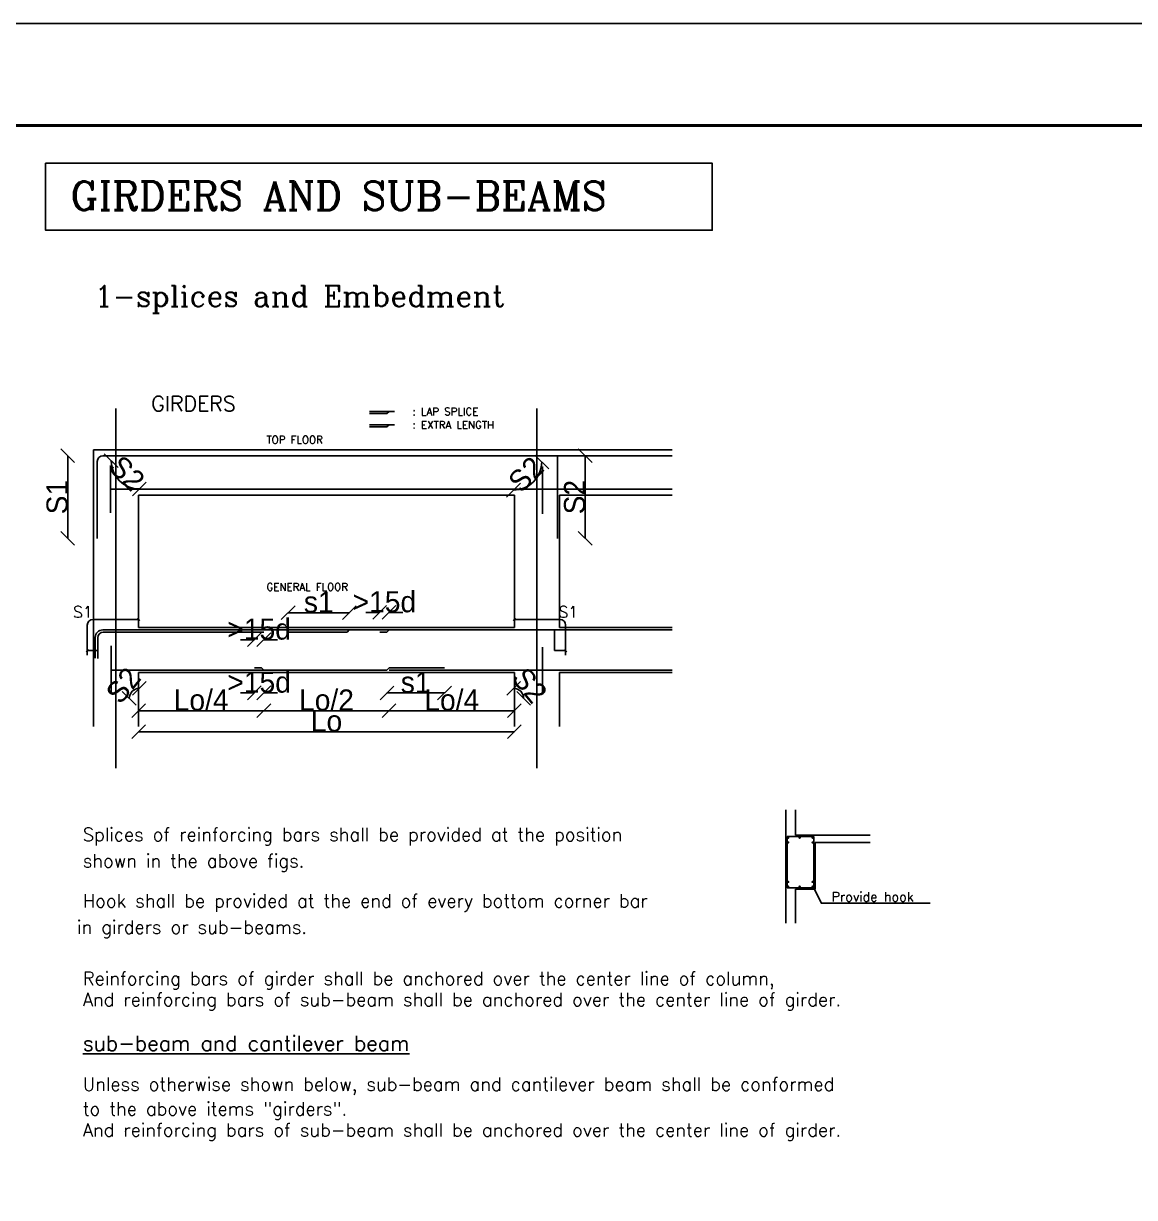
# Model space of a CAD drawing. Extents: x 166525 to 167198, y 178739 to 179747.
# Drawn here: x 166624.19 to 166637.36, y 179622.13 to 179636.04 of the extents above; entities that cross this region are included whole.
import ezdxf

# ---------------------------------------------------------------- set-up
doc = ezdxf.new("R2010")
doc.units = 0
doc.header["$MEASUREMENT"] = 0
doc.linetypes.add('AUSGEZOGEN', pattern=[0])
doc.linetypes.add('HIDDEN', pattern=[9.525, 6.35, -3.175])
doc.layers.get('0').update_dxf_attribs({"linetype": 'CONTINUOUS'})
doc.layers.get('DEFPOINTS').update_dxf_attribs({"linetype": 'CONTINUOUS'})
for name, color, linetype in [('1', 7, 'CONTINUOUS'), ('CL', 7, 'AUSGEZOGEN'), ('COVER', 7, 'CONTINUOUS'), ('MHATCH', 8, 'CONTINUOUS'), ('outdim', 42, 'CONTINUOUS'), ('Steel', 2, 'CONTINUOUS'), ('TEXT', 7, 'CONTINUOUS')]:
    doc.layers.add(name, color=color, linetype=linetype)
doc.styles.add('ROMANC', font='romanc', dxfattribs={"height": 30})
doc.styles.add('ROMANS', font='romans.shx')
doc.dimstyles.new('mais 1-100 plan', dxfattribs={"dimtxt": 0.25, "dimasz": 0.1635, "dimexe": 0.18, "dimexo": 0.0625, "dimgap": 0, "dimtad": 1, "dimzin": 0, "dimdsep": 46, "dimtxsty": 'Standard', "dimblk": 'OBLIQUE', "dimcen": 0, "dimse1": 1, "dimse2": 1, "dimclrd": 8, "dimclrt": 4, "dimadec": 0, "dimazin": 0, "dimtfac": 1, "dimtix": 1, "dimtofl": 0, "dimtmove": 0, "dimatfit": 3, "dimldrblk": 'OBLIQUE', "dimfxl": 0.18, "dimtolj": 1, "dimtzin": 0, "dimarcsym": 0})

# ---------------------------------------------------------------- blocks, each defined once
blk = doc.blocks.new('_OBLIQUE')
at = {"color": 0, "linetype": 'ByBlock'}
blk.add_line((-0.5, -0.5), (0.5, 0.5), dxfattribs=at)
blk = doc.blocks.new('*D80')
at = {"color": 8, "linetype": 'Continuous', "lineweight": -2, "transparency": 16777216}
blk.add_line((166625.558, 179627.649), (166630.013, 179627.649), dxfattribs=at)
at = {"layer": 'DEFPOINTS', "color": 0, "linetype": 'Continuous', "transparency": 16777216}
for p in [(166625.558, 179628.23), (166630.013, 179628.199), (166630.013, 179627.649)]:
    blk.add_point(p, dxfattribs=at)
at = {"color": 8, "linetype": 'Continuous', "lineweight": -2, "transparency": 16777216, "xscale": 0.1635000000000001, "yscale": 0.1635000000000001, "zscale": 0.1635000000000001, "rotation": 180}
blk.add_blockref('_OBLIQUE', (166625.558, 179627.649), dxfattribs=at)
at = {"color": 8, "linetype": 'Continuous', "lineweight": -2, "transparency": 16777216, "xscale": 0.1635000000000001, "yscale": 0.1635000000000001, "zscale": 0.1635000000000001}
blk.add_blockref('_OBLIQUE', (166630.013, 179627.649), dxfattribs=at)
at = {"color": 4, "linetype": 'Continuous', "transparency": 16777216, "insert": (166627.786, 179627.774), "char_height": 0.25, "attachment_point": 5}
blk.add_mtext('\\A1;{Lo}', dxfattribs=at)
blk = doc.blocks.new('*D81')
at = {"color": 8, "linetype": 'Continuous', "lineweight": -2, "transparency": 16777216}
blk.add_line((166627.043, 179627.898), (166628.528, 179627.898), dxfattribs=at)
at = {"layer": 'DEFPOINTS', "color": 0, "linetype": 'Continuous', "transparency": 16777216}
for p in [(166627.043, 179628.26), (166628.528, 179628.26), (166628.528, 179627.898)]:
    blk.add_point(p, dxfattribs=at)
at = {"color": 8, "linetype": 'Continuous', "lineweight": -2, "transparency": 16777216, "xscale": 0.1635000000000001, "yscale": 0.1635000000000001, "zscale": 0.1635000000000001, "rotation": 180}
blk.add_blockref('_OBLIQUE', (166627.043, 179627.898), dxfattribs=at)
at = {"color": 8, "linetype": 'Continuous', "lineweight": -2, "transparency": 16777216, "xscale": 0.1635000000000001, "yscale": 0.1635000000000001, "zscale": 0.1635000000000001}
blk.add_blockref('_OBLIQUE', (166628.528, 179627.898), dxfattribs=at)
at = {"color": 4, "linetype": 'Continuous', "transparency": 16777216, "insert": (166627.786, 179628.023), "char_height": 0.25, "attachment_point": 5}
blk.add_mtext('\\A1;{Lo/2}', dxfattribs=at)
blk = doc.blocks.new('*D86')
at = {"color": 8, "linetype": 'Continuous', "lineweight": -2, "transparency": 16777216}
for p, q in [((166628.416, 179629.063), (166628.253, 179629.063)), ((166628.528, 179629.063), (166628.692, 179629.063))]:
    blk.add_line(p, q, dxfattribs=at)
at = {"layer": 'DEFPOINTS', "color": 0, "linetype": 'Continuous', "transparency": 16777216}
for p in [(166628.528, 179629.063), (166628.416, 179628.932), (166628.528, 179628.958)]:
    blk.add_point(p, dxfattribs=at)
at = {"color": 8, "linetype": 'Continuous', "lineweight": -2, "transparency": 16777216, "xscale": 0.1635000000000001, "yscale": 0.1635000000000001, "zscale": 0.1635000000000001}
blk.add_blockref('_OBLIQUE', (166628.416, 179629.063), dxfattribs=at)
at = {"color": 8, "linetype": 'Continuous', "lineweight": -2, "transparency": 16777216, "xscale": 0.1635000000000001, "yscale": 0.1635000000000001, "zscale": 0.1635000000000001, "rotation": 180}
blk.add_blockref('_OBLIQUE', (166628.528, 179629.063), dxfattribs=at)
at = {"color": 4, "linetype": 'Continuous', "transparency": 16777216, "insert": (166628.472, 179629.188), "char_height": 0.25, "attachment_point": 5}
blk.add_mtext('\\A1;{>15d}', dxfattribs=at)
blk = doc.blocks.new('*D104')
at = {"color": 8, "linetype": 'Continuous', "lineweight": -2, "transparency": 16777216}
blk.add_arc((166625.568, 179630.861), 0.335, 180, 270, dxfattribs=at)
at = {"layer": 'DEFPOINTS', "color": 0, "linetype": 'Continuous', "transparency": 16777216}
for p in [(166625.28, 179630.861), (166625.568, 179630.861), (166625.839, 179630.861), (166625.278, 179630.693), (166625.568, 179628.693)]:
    blk.add_point(p, dxfattribs=at)
at = {"color": 8, "linetype": 'Continuous', "lineweight": -2, "transparency": 16777216, "xscale": 0.1635000000000001, "yscale": 0.1635000000000001, "zscale": 0.1635000000000001}
for p, rotation in [((166625.233, 179630.861), 90), ((166625.568, 179630.526), 359.999999999456)]:
    blk.add_blockref('_OBLIQUE', p, dxfattribs=dict(at, rotation=rotation))
at = {"color": 4, "linetype": 'Continuous', "transparency": 16777216, "insert": (166625.42, 179630.712), "char_height": 0.25, "attachment_point": 5, "rotation": 315}
blk.add_mtext('\\A1;{S2}', dxfattribs=at)
blk = doc.blocks.new('*D105')
at = {"color": 8, "linetype": 'Continuous', "lineweight": -2, "transparency": 16777216}
for p, q in [((166626.931, 179628.739), (166626.768, 179628.739)), ((166627.043, 179628.739), (166627.206, 179628.739))]:
    blk.add_line(p, q, dxfattribs=at)
at = {"layer": 'DEFPOINTS', "color": 0, "linetype": 'Continuous', "transparency": 16777216}
for p in [(166627.043, 179628.739), (166626.931, 179628.64), (166627.043, 179628.614)]:
    blk.add_point(p, dxfattribs=at)
at = {"color": 8, "linetype": 'Continuous', "lineweight": -2, "transparency": 16777216, "xscale": 0.1635000000000001, "yscale": 0.1635000000000001, "zscale": 0.1635000000000001}
blk.add_blockref('_OBLIQUE', (166626.931, 179628.739), dxfattribs=at)
at = {"color": 8, "linetype": 'Continuous', "lineweight": -2, "transparency": 16777216, "xscale": 0.1635000000000001, "yscale": 0.1635000000000001, "zscale": 0.1635000000000001, "rotation": 180}
blk.add_blockref('_OBLIQUE', (166627.043, 179628.739), dxfattribs=at)
at = {"color": 4, "linetype": 'Continuous', "transparency": 16777216, "insert": (166626.987, 179628.864), "char_height": 0.25, "attachment_point": 5}
blk.add_mtext('\\A1;{>15d}', dxfattribs=at)
blk = doc.blocks.new('*D106')
at = {"color": 8, "linetype": 'Continuous', "lineweight": -2, "transparency": 16777216}
for p, q in [((166626.931, 179628.11), (166626.768, 179628.11)), ((166627.043, 179628.11), (166627.206, 179628.11))]:
    blk.add_line(p, q, dxfattribs=at)
at = {"layer": 'DEFPOINTS', "color": 0, "linetype": 'Continuous', "transparency": 16777216}
for p in [(166626.931, 179628.314), (166627.043, 179628.288), (166627.043, 179628.11)]:
    blk.add_point(p, dxfattribs=at)
at = {"color": 8, "linetype": 'Continuous', "lineweight": -2, "transparency": 16777216, "xscale": 0.1635000000000001, "yscale": 0.1635000000000001, "zscale": 0.1635000000000001}
blk.add_blockref('_OBLIQUE', (166626.931, 179628.11), dxfattribs=at)
at = {"color": 8, "linetype": 'Continuous', "lineweight": -2, "transparency": 16777216, "xscale": 0.1635000000000001, "yscale": 0.1635000000000001, "zscale": 0.1635000000000001, "rotation": 180}
blk.add_blockref('_OBLIQUE', (166627.043, 179628.11), dxfattribs=at)
at = {"color": 4, "linetype": 'Continuous', "transparency": 16777216, "insert": (166626.987, 179628.235), "char_height": 0.25, "attachment_point": 5}
blk.add_mtext('\\A1;{>15d}', dxfattribs=at)
blk = doc.blocks.new('*D111')
at = {"color": 8, "linetype": 'Continuous', "lineweight": -2, "transparency": 16777216}
blk.add_arc((166625.567, 179628.044), 0.119, 90, 180, dxfattribs=at)
at = {"layer": 'DEFPOINTS', "color": 0, "linetype": 'Continuous', "transparency": 16777216}
for p in [(166625.567, 179630.212), (166625.279, 179628.044), (166625.507, 179628.148), (166625.567, 179628.044), (166625.837, 179628.044)]:
    blk.add_point(p, dxfattribs=at)
at = {"color": 8, "linetype": 'Continuous', "lineweight": -2, "transparency": 16777216, "xscale": 0.1635000000000001, "yscale": 0.1635000000000001, "zscale": 0.1635000000000001}
for p, rotation in [((166625.567, 179628.164), 359.9999999994077), ((166625.447, 179628.044), 270.0000000003438)]:
    blk.add_blockref('_OBLIQUE', p, dxfattribs=dict(at, rotation=rotation))
at = {"color": 4, "linetype": 'Continuous', "transparency": 16777216, "insert": (166625.377, 179628.198), "char_height": 0.25, "attachment_point": 5, "rotation": 50.8986}
blk.add_mtext('\\A1;{S2}', dxfattribs=at)
blk = doc.blocks.new('*D112')
at = {"color": 8, "linetype": 'Continuous', "lineweight": -2, "transparency": 16777216}
blk.add_line((166625.558, 179627.898), (166627.043, 179627.898), dxfattribs=at)
at = {"layer": 'DEFPOINTS', "color": 0, "linetype": 'Continuous', "transparency": 16777216}
for p in [(166625.558, 179628.229), (166627.043, 179628.26), (166627.043, 179627.898)]:
    blk.add_point(p, dxfattribs=at)
at = {"color": 8, "linetype": 'Continuous', "lineweight": -2, "transparency": 16777216, "xscale": 0.1635000000000001, "yscale": 0.1635000000000001, "zscale": 0.1635000000000001, "rotation": 180}
blk.add_blockref('_OBLIQUE', (166625.558, 179627.898), dxfattribs=at)
at = {"color": 8, "linetype": 'Continuous', "lineweight": -2, "transparency": 16777216, "xscale": 0.1635000000000001, "yscale": 0.1635000000000001, "zscale": 0.1635000000000001}
blk.add_blockref('_OBLIQUE', (166627.043, 179627.898), dxfattribs=at)
at = {"color": 4, "linetype": 'Continuous', "transparency": 16777216, "insert": (166626.3, 179628.023), "char_height": 0.25, "attachment_point": 5}
blk.add_mtext('\\A1;{Lo/4}', dxfattribs=at)
blk = doc.blocks.new('*D113')
at = {"color": 8, "linetype": 'Continuous', "lineweight": -2, "transparency": 16777216}
blk.add_line((166627.331, 179629.059), (166628.057, 179629.059), dxfattribs=at)
at = {"layer": 'DEFPOINTS', "color": 0, "linetype": 'Continuous', "transparency": 16777216}
for p in [(166628.057, 179629.059), (166627.331, 179628.922), (166628.057, 179628.948)]:
    blk.add_point(p, dxfattribs=at)
at = {"color": 8, "linetype": 'Continuous', "lineweight": -2, "transparency": 16777216, "xscale": 0.1635000000000001, "yscale": 0.1635000000000001, "zscale": 0.1635000000000001, "rotation": 180}
blk.add_blockref('_OBLIQUE', (166627.331, 179629.059), dxfattribs=at)
at = {"color": 8, "linetype": 'Continuous', "lineweight": -2, "transparency": 16777216, "xscale": 0.1635000000000001, "yscale": 0.1635000000000001, "zscale": 0.1635000000000001}
blk.add_blockref('_OBLIQUE', (166628.057, 179629.059), dxfattribs=at)
at = {"color": 4, "linetype": 'Continuous', "transparency": 16777216, "insert": (166627.694, 179629.184), "char_height": 0.25, "attachment_point": 5}
blk.add_mtext('\\A1;{s1}', dxfattribs=at)
blk = doc.blocks.new('*D114')
at = {"color": 8, "linetype": 'Continuous', "lineweight": -2, "transparency": 16777216}
blk.add_line((166624.718, 179630.92), (166624.718, 179629.94), dxfattribs=at)
at = {"layer": 'DEFPOINTS', "color": 0, "linetype": 'Continuous', "transparency": 16777216}
for p in [(166624.914, 179630.92), (166624.718, 179629.94), (166624.914, 179629.94)]:
    blk.add_point(p, dxfattribs=at)
at = {"color": 8, "linetype": 'Continuous', "lineweight": -2, "transparency": 16777216, "xscale": 0.1635000000000001, "yscale": 0.1635000000000001, "zscale": 0.1635000000000001}
for p, rotation in [((166624.718, 179630.92), 90), ((166624.718, 179629.94), 270)]:
    blk.add_blockref('_OBLIQUE', p, dxfattribs=dict(at, rotation=rotation))
at = {"color": 4, "linetype": 'Continuous', "transparency": 16777216, "insert": (166624.593, 179630.43), "char_height": 0.25, "attachment_point": 5, "rotation": 90}
blk.add_mtext('\\A1;{S1}', dxfattribs=at)
blk = doc.blocks.new('*D133')
at = {"color": 8, "linetype": 'Continuous', "lineweight": -2, "transparency": 16777216}
blk.add_arc((166630.003, 179630.847), 0.335, 270, 0, dxfattribs=at)
at = {"layer": 'DEFPOINTS', "color": 0, "linetype": 'Continuous', "transparency": 16777216}
for p in [(166629.732, 179630.847), (166630.003, 179630.847), (166630.291, 179630.847), (166630.171, 179630.557), (166630.003, 179628.68)]:
    blk.add_point(p, dxfattribs=at)
at = {"color": 8, "linetype": 'Continuous', "lineweight": -2, "transparency": 16777216, "xscale": 0.1635000000000001, "yscale": 0.1635000000000001, "zscale": 0.1635000000000001}
for p, rotation in [((166630.338, 179630.847), 90.00000000102334), ((166630.003, 179630.512), 180.0000000004079)]:
    blk.add_blockref('_OBLIQUE', p, dxfattribs=dict(at, rotation=rotation))
at = {"color": 4, "linetype": 'Continuous', "transparency": 16777216, "insert": (166630.151, 179630.699), "char_height": 0.25, "attachment_point": 5, "rotation": 45}
blk.add_mtext('\\A1;{S2}', dxfattribs=at)
blk = doc.blocks.new('*D134')
at = {"color": 8, "linetype": 'Continuous', "lineweight": -2, "transparency": 16777216}
blk.add_arc((166630.004, 179628.044), 0.119, 0, 90, dxfattribs=at)
at = {"layer": 'DEFPOINTS', "color": 0, "linetype": 'Continuous', "transparency": 16777216}
for p in [(166630.004, 179630.212), (166629.734, 179628.044), (166630.004, 179628.044), (166630.064, 179628.148), (166630.292, 179628.044)]:
    blk.add_point(p, dxfattribs=at)
at = {"color": 8, "linetype": 'Continuous', "lineweight": -2, "transparency": 16777216, "xscale": 0.1635000000000001, "yscale": 0.1635000000000001, "zscale": 0.1635000000000001}
for p, rotation in [((166630.004, 179628.164), 180.0000000000377), ((166630.124, 179628.044), 270.000000000579)]:
    blk.add_blockref('_OBLIQUE', p, dxfattribs=dict(at, rotation=rotation))
at = {"color": 4, "linetype": 'Continuous', "transparency": 16777216, "insert": (166630.194, 179628.198), "char_height": 0.25, "attachment_point": 5, "rotation": 309.1014}
blk.add_mtext('\\A1;{S2}', dxfattribs=at)
blk = doc.blocks.new('*D135')
at = {"color": 8, "linetype": 'Continuous', "lineweight": -2, "transparency": 16777216}
blk.add_line((166628.528, 179627.898), (166630.013, 179627.898), dxfattribs=at)
at = {"layer": 'DEFPOINTS', "color": 0, "linetype": 'Continuous', "transparency": 16777216}
for p in [(166628.528, 179628.26), (166630.013, 179628.191), (166630.013, 179627.898)]:
    blk.add_point(p, dxfattribs=at)
at = {"color": 8, "linetype": 'Continuous', "lineweight": -2, "transparency": 16777216, "xscale": 0.1635000000000001, "yscale": 0.1635000000000001, "zscale": 0.1635000000000001, "rotation": 180}
blk.add_blockref('_OBLIQUE', (166628.528, 179627.898), dxfattribs=at)
at = {"color": 8, "linetype": 'Continuous', "lineweight": -2, "transparency": 16777216, "xscale": 0.1635000000000001, "yscale": 0.1635000000000001, "zscale": 0.1635000000000001}
blk.add_blockref('_OBLIQUE', (166630.013, 179627.898), dxfattribs=at)
at = {"color": 4, "linetype": 'Continuous', "transparency": 16777216, "insert": (166629.271, 179628.023), "char_height": 0.25, "attachment_point": 5}
blk.add_mtext('\\A1;{Lo/4}', dxfattribs=at)
blk = doc.blocks.new('*D136')
at = {"color": 8, "linetype": 'Continuous', "lineweight": -2, "transparency": 16777216}
blk.add_line((166628.502, 179628.108), (166629.185, 179628.108), dxfattribs=at)
at = {"layer": 'DEFPOINTS', "color": 0, "linetype": 'Continuous', "transparency": 16777216}
for p in [(166628.502, 179628.26), (166629.185, 179628.286), (166629.185, 179628.108)]:
    blk.add_point(p, dxfattribs=at)
at = {"color": 8, "linetype": 'Continuous', "lineweight": -2, "transparency": 16777216, "xscale": 0.1635000000000001, "yscale": 0.1635000000000001, "zscale": 0.1635000000000001, "rotation": 180}
blk.add_blockref('_OBLIQUE', (166628.502, 179628.108), dxfattribs=at)
at = {"color": 8, "linetype": 'Continuous', "lineweight": -2, "transparency": 16777216, "xscale": 0.1635000000000001, "yscale": 0.1635000000000001, "zscale": 0.1635000000000001}
blk.add_blockref('_OBLIQUE', (166629.185, 179628.108), dxfattribs=at)
at = {"color": 4, "linetype": 'Continuous', "transparency": 16777216, "insert": (166628.843, 179628.233), "char_height": 0.25, "attachment_point": 5}
blk.add_mtext('\\A1;{s1}', dxfattribs=at)
blk = doc.blocks.new('*D137')
at = {"color": 8, "linetype": 'Continuous', "lineweight": -2, "transparency": 16777216}
blk.add_line((166630.853, 179630.92), (166630.853, 179629.94), dxfattribs=at)
at = {"layer": 'DEFPOINTS', "color": 0, "linetype": 'Continuous', "transparency": 16777216}
for p in [(166630.657, 179630.92), (166630.657, 179629.94), (166630.853, 179629.94)]:
    blk.add_point(p, dxfattribs=at)
at = {"color": 8, "linetype": 'Continuous', "lineweight": -2, "transparency": 16777216, "xscale": 0.1635000000000001, "yscale": 0.1635000000000001, "zscale": 0.1635000000000001}
for p, rotation in [((166630.853, 179630.92), 90), ((166630.853, 179629.94), 270)]:
    blk.add_blockref('_OBLIQUE', p, dxfattribs=dict(at, rotation=rotation))
at = {"color": 4, "linetype": 'Continuous', "transparency": 16777216, "insert": (166630.728, 179630.43), "char_height": 0.25, "attachment_point": 5, "rotation": 90}
blk.add_mtext('\\A1;{S2}', dxfattribs=at)

msp = doc.modelspace()

# ---------------------------------------------------------------- linework, layer by layer
at = {"color": 9, "linetype": 'ByBlock'}
for p, q in [((166625.5577, 179628.88386), (166625.5577, 179628.98419)), ((166630.0134, 179628.88386), (166630.0134, 179628.98419)), ((166624.94985, 179628.9129), (166624.94985, 179628.61045)), ((166625.5577, 179628.97974), (166625.01668, 179628.97974)), ((166630.0134, 179628.97974), (166630.55441, 179628.97974)), ((166630.62124, 179628.9129), (166630.62124, 179628.61045)), ((166625.08268, 179628.61045), (166624.94539, 179628.61045)), ((166624.94985, 179628.61045), (166624.94985, 179628.55698)), ((166630.48842, 179628.61045), (166630.6257, 179628.61045)), ((166630.62124, 179628.61045), (166630.62124, 179628.55698))]:
    msp.add_line(p, q, dxfattribs=at)
for centre, start, end in [((166625.01668, 179628.9129), 90, 180), ((166630.55441, 179628.9129), 0, 90)]:
    msp.add_arc(centre, 0.06684, start, end, dxfattribs=at)
at = {"layer": '1'}
for p, q in [((166631.88349, 179630.98943), (166625.02301, 179630.98943)), ((166625.02301, 179630.98943), (166625.02301, 179627.71047)), ((166630.0134, 179630.45475), (166625.5577, 179630.45475)), ((166625.5577, 179630.45475), (166625.5577, 179628.88386)), ((166630.0134, 179630.45475), (166630.0134, 179628.88386)), ((166630.54808, 179630.45475), (166630.54808, 179628.88386)), ((166631.88349, 179630.45475), (166630.54808, 179630.45475)), ((166630.0134, 179628.88386), (166625.5577, 179628.88386)), ((166631.88349, 179628.88386), (166630.54808, 179628.88386)), ((166630.0134, 179628.34918), (166625.5577, 179628.34918)), ((166625.5577, 179628.34918), (166625.5577, 179627.71047)), ((166630.0134, 179628.34918), (166630.0134, 179627.71047)), ((166630.54808, 179628.34918), (166630.54808, 179627.71047)), ((166631.88349, 179628.34918), (166630.54808, 179628.34918))]:
    msp.add_line(p, q, dxfattribs=at)
at = {"layer": '1', "ltscale": 10}
for p, q in [((166633.23093, 179626.7237), (166633.23093, 179625.37811)), ((166633.34678, 179626.7237), (166633.34678, 179626.42089)), ((166633.34678, 179626.42089), (166634.23118, 179626.42089)), ((166633.57847, 179626.334), (166634.23118, 179626.334)), ((166633.57847, 179626.334), (166633.57847, 179625.78373)), ((166633.34678, 179625.78373), (166633.34678, 179625.37811)), ((166633.34678, 179625.78373), (166633.57847, 179625.78373))]:
    msp.add_line(p, q, dxfattribs=at)
msp.add_lwpolyline([(166633.55611, 179625.8094), (166633.65241, 179625.61494), (166634.94127, 179625.61494)], dxfattribs=at)
at = {"layer": 'CL', "ltscale": 50}
for p, q in [((166625.29035, 179631.48138), (166625.29035, 179627.21678)), ((166630.28074, 179631.48138), (166630.28074, 179627.21678))]:
    msp.add_line(p, q, dxfattribs=at)
at = {"layer": 'COVER', "flags": 128}
msp.add_lwpolyline([(166613.8318, 179636.04424), (166673.75305, 179636.04424), (166673.75305, 179593.72174), (166613.8318, 179593.72174)], close=True, dxfattribs=at)
at = {"layer": 'DEFPOINTS', "color": 0, "linetype": 'ByBlock'}
for p in [(166625.5577, 179628.88386), (166630.0134, 179628.88386), (166624.94985, 179628.61045), (166625.08268, 179628.61045), (166630.48842, 179628.61045), (166630.62124, 179628.61045)]:
    msp.add_point(p, dxfattribs=at)
at = {"layer": 'MHATCH', "const_width": 0.03562, "flags": 128}
msp.add_lwpolyline([(166615.3993, 179634.83299), (166672.18555, 179634.83299), (166672.18555, 179594.93299), (166615.3993, 179594.93299)], close=True, dxfattribs=at)
at = {"layer": 'MHATCH'}
msp.add_lwpolyline([(166615.75555, 179634.83299), (166672.18555, 179634.83299), (166672.18555, 179594.93299)], dxfattribs=at)
at = {"layer": 'Steel'}
for p, q in [((166628.59249, 179631.44502), (166628.2969, 179631.44502)), ((166628.50217, 179631.41903), (166628.2969, 179631.41903)), ((166628.50217, 179631.41903), (166628.52816, 179631.44502)), ((166628.59249, 179631.28709), (166628.2969, 179631.28709)), ((166628.50217, 179631.2611), (166628.52816, 179631.28709)), ((166625.06912, 179630.85274), (166625.06912, 179629.94039)), ((166631.88349, 179630.91957), (166625.13595, 179630.91957)), ((166625.22634, 179630.80396), (166625.22634, 179630.24525)), ((166630.5258, 179630.91957), (166630.5258, 179629.94039)), ((166630.34475, 179630.79207), (166630.34475, 179630.23336)), ((166631.88349, 179630.52461), (166625.22634, 179630.52461)), ((166631.88349, 179628.85542), (166625.13441, 179628.85542)), ((166628.03053, 179628.82943), (166628.05653, 179628.85542)), ((166628.50217, 179628.82943), (166628.52816, 179628.85542)), ((166630.48842, 179628.85542), (166630.48842, 179628.61045)), ((166625.04529, 179628.76631), (166625.04529, 179628.51993)), ((166625.07346, 179628.76231), (166625.07346, 179628.5184)), ((166627.04293, 179628.82915), (166625.14029, 179628.82915)), ((166628.03053, 179628.82943), (166627.33093, 179628.82943)), ((166628.50217, 179628.82943), (166628.4163, 179628.82943)), ((166625.23191, 179628.66844), (166625.23191, 179628.10974)), ((166630.34475, 179628.65022), (166630.34475, 179628.09151)), ((166628.50217, 179628.3804), (166625.23191, 179628.3804)), ((166627.01693, 179628.4064), (166626.93107, 179628.4064)), ((166627.01693, 179628.4064), (166627.04293, 179628.3804)), ((166628.50217, 179628.3804), (166628.52816, 179628.4064)), ((166629.18465, 179628.4064), (166628.52816, 179628.4064)), ((166631.88349, 179628.3804), (166628.52816, 179628.3804))]:
    msp.add_line(p, q, dxfattribs=at)
at = {"layer": 'Steel', "linetype": 'HIDDEN', "ltscale": 25}
msp.add_line((166628.50217, 179631.2611), (166628.2969, 179631.2611), dxfattribs=at)
at = {"layer": 'Steel', "color": 3, "ltscale": 10}
for p, q in [((166633.24541, 179626.40641), (166633.24541, 179625.79821)), ((166633.24541, 179626.40641), (166633.56399, 179626.40641)), ((166633.56399, 179626.40641), (166633.56399, 179625.79821)), ((166633.24541, 179625.79821), (166633.56399, 179625.79821))]:
    msp.add_line(p, q, dxfattribs=at)
at = {"layer": 'Steel'}
msp.add_lwpolyline([(166624.45653, 179634.38827), (166632.35937, 179634.38827), (166632.35937, 179633.59308), (166624.45653, 179633.59308)], close=True, dxfattribs=at)
at = {"layer": 'Steel', "ltscale": 10, "const_width": 0.01448}
for points in [[(166633.25183, 179626.39264, 1), (166633.26631, 179626.39264, 1)], [(166633.25183, 179626.33649, 1), (166633.26631, 179626.33649, 1)], [(166633.3879, 179626.39264, 1), (166633.40238, 179626.39264, 1)], [(166633.5421, 179626.39264, 1), (166633.55658, 179626.39264, 1)], [(166633.5421, 179626.33649, 1), (166633.55658, 179626.33649, 1)], [(166633.25183, 179625.86813, -1), (166633.26631, 179625.86813, -1)], [(166633.25183, 179625.81197, -1), (166633.26631, 179625.81197, -1)], [(166633.3879, 179625.81197, -1), (166633.40238, 179625.81197, -1)], [(166633.5421, 179625.86813, -1), (166633.55658, 179625.86813, -1)], [(166633.5421, 179625.81197, -1), (166633.55658, 179625.81197, -1)]]:
    msp.add_lwpolyline(points, format="xyb", close=True, dxfattribs=at)
at = {"layer": 'Steel'}
for centre, radius in [((166625.13595, 179630.85274), 0.06684), ((166625.13441, 179628.76631), 0.08911), ((166625.14029, 179628.76231), 0.06684)]:
    msp.add_arc(centre, radius, 90, 180, dxfattribs=at)

# ---------------------------------------------------------------- block references
at = {"color": 9, "linetype": 'ByBlock', "yscale": 0.02673419885104522}
for p, xscale, zscale, rotation in [((166625.5577, 179628.97974), -0.02673419885104522, 0.0267341988597088, 180), ((166630.0134, 179628.97974), 0.02673419885104522, 0.02673419885104522, 180), ((166624.94985, 179628.61045), -0.02673419885104522, 0.0267341988597088, 270), ((166630.62124, 179628.61045), 0.02673419885104522, 0.02673419885104522, 90)]:
    msp.add_blockref('_OBLIQUE', p, dxfattribs=dict(at, xscale=xscale, zscale=zscale, rotation=rotation))

# ---------------------------------------------------------------- texts
at = {"layer": '1', "color": 2, "ltscale": 10, "insert": (166633.77326, 179625.63722), "char_height": 0.1113925, "attachment_point": 7, "style": 'ROMANS'}
msp.add_mtext('Provide hook', dxfattribs=at)
at = {"layer": 'CL', "color": 7, "style": 'ROMANC'}
for s, height, p in [('GIRDERS AND SUB-BEAMS', 0.3384903, (166624.7505, 179633.83313)), ('1-splices and Embedment', 0.2468158, (166625.0396, 179632.69091))]:
    msp.add_text(s, height=height, dxfattribs=at).set_placement(p)
at = {"layer": 'outdim', "char_height": 0.133671, "attachment_point": 5, "style": 'ROMANS'}
for insert in [(166624.89715, 179629.06885), (166630.65233, 179629.06885)]:
    msp.add_mtext('{S1}', dxfattribs=dict(at, insert=insert))
at = {"layer": 'TEXT', "ltscale": 10, "style": 'ROMANS'}
for s, height, p in [('GIRDERS', 0.178228, (166625.71007, 179631.44967)), (': LAP SPLICE', 0.089114, (166628.80686, 179631.39917)), (': EXTRA LENGTH', 0.089114, (166628.80686, 179631.24124)), ('Splices of reinforcing bars shall be provided at the position', 0.1559495, (166624.89655, 179626.35266)), ('shown in the above figs.', 0.1559495, (166624.89655, 179626.0409)), ('Hook shall be provided at the end of every bottom corner bar', 0.1559495, (166624.89655, 179625.56662)), (' in girders or sub-beams.', 0.1559495, (166624.72091, 179625.25487)), ('Reinforcing bars of girder shall be anchored over the center line of column,', 0.1559495, (166624.89655, 179624.64613)), ('And reinforcing bars of sub-beam shall be anchored over the center line of girder.', 0.1559495, (166624.89655, 179624.39593)), ('%%usub-beam and cantilever beam', 0.178228, (166624.89655, 179623.86683)), ('Unless otherwise shown below, sub-beam and cantilever beam shall be conformed', 0.1559495, (166624.89655, 179623.39284)), ('to the above items "girders".', 0.1559495, (166624.89655, 179623.10057)), ('And reinforcing bars of sub-beam shall be anchored over the center line of girder.', 0.1559495, (166624.89655, 179622.85037))]:
    msp.add_text(s, height=height, dxfattribs=at).set_placement(p)
at = {"layer": 'TEXT', "style": 'ROMANS'}
for s, p in [('TOP FLOOR', (166627.07476, 179631.06557)), ('GENERAL FLOOR', (166627.07476, 179629.32057))]:
    msp.add_text(s, height=0.089114, dxfattribs=at).set_placement(p)

# ---------------------------------------------------------------- dimensions: what is measured, and where the dimension line sits
at = {"color": 2, "linetype": 'Continuous'}
for base, p1, p2, angle, text, picture, middle in [((166624.71804, 179629.94039), (166624.91369, 179630.91957), (166624.91369, 179629.94039), 270, '{S1}', '*D114', (166624.59304, 179630.42998)), ((166630.85305, 179629.94039), (166630.6574, 179630.91957), (166630.6574, 179629.94039), 90, '{S2}', '*D137', (166630.72805, 179630.42998))]:
    dim = msp.add_linear_dim(base=base, p1=p1, p2=p2, angle=angle, text=text, dimstyle='mais 1-100 plan', override={"dimfxlon": 1, "dimarcsym": 1}, dxfattribs=at)
    dim.commit()
    dim.dimension.update_dxf_attribs({"geometry": picture, "text_midpoint": middle})
for base, line1, line2, picture, middle in [((166625.27801, 179630.69326), ((166625.56796, 179628.69293), (166625.56796, 179630.86066)), ((166625.27992, 179630.86066), (166625.83862, 179630.86066)), '*D104', (166625.41961, 179630.71231)), ((166630.17054, 179630.55735), ((166630.00313, 179628.67957), (166630.00313, 179630.84729)), ((166630.29118, 179630.84729), (166629.73247, 179630.84729)), '*D133', (166630.15149, 179630.69894))]:
    dim = msp.add_angular_dim_2l(base=base, line1=line1, line2=line2, text='{S2}', dimstyle='mais 1-100 plan', override={"dimfxlon": 1, "dimarcsym": 1}, dxfattribs=at)
    dim.commit()
    dim.dimension.update_dxf_attribs({"geometry": picture, "text_midpoint": middle})
for base, line1, line2, picture, middle in [((166625.50704, 179628.14769), ((166625.56671, 179630.21207), (166625.56671, 179628.04435)), ((166625.27866, 179628.04435), (166625.83737, 179628.04435)), '*D111', (166625.4741, 179628.11961)), ((166630.06405, 179628.14769), ((166630.00439, 179630.21207), (166630.00439, 179628.04435)), ((166630.29243, 179628.04435), (166629.73372, 179628.04435)), '*D134', (166630.09699, 179628.11961))]:
    dim = msp.add_angular_dim_2l(base=base, line1=line1, line2=line2, text='{S2}', dimstyle='mais 1-100 plan', override={"dimfxlon": 1, "dimarcsym": 1}, dxfattribs=at)
    dim.commit()
    dim.dimension.update_dxf_attribs({"geometry": picture, "text_midpoint": middle, "dimtype": 130})
for base, p1, p2, text, picture, middle in [((166628.05653, 179629.05917), (166627.33093, 179628.92225), (166628.05653, 179628.94824), '{s1}', '*D113', (166627.69373, 179629.18417)), ((166628.52816, 179629.06333), (166628.4163, 179628.93153), (166628.52816, 179628.95752), '{>15d}', '*D86', (166628.47223, 179629.18833)), ((166627.04293, 179628.73865), (166626.93107, 179628.63991), (166627.04293, 179628.61391), '{>15d}', '*D105', (166626.987, 179628.86365)), ((166627.04293, 179628.10997), (166626.93107, 179628.31358), (166627.04293, 179628.28758), '{>15d}', '*D106', (166626.987, 179628.23497)), ((166629.18465, 179628.10775), (166628.50217, 179628.25974), (166629.18465, 179628.28573), '{s1}', '*D136', (166628.84341, 179628.23275)), ((166627.04293, 179627.89764), (166625.5577, 179628.22851), (166627.04293, 179628.25974), '{Lo/4}', '*D112', (166626.30031, 179628.02264)), ((166630.0134, 179627.64864), (166625.5577, 179628.22969), (166630.0134, 179628.19859), '{Lo}', '*D80', (166627.78555, 179627.77364)), ((166628.52816, 179627.89764), (166627.04293, 179628.25974), (166628.52816, 179628.25974), '{Lo/2}', '*D81', (166627.78555, 179628.02264)), ((166630.0134, 179627.89764), (166628.52816, 179628.25974), (166630.0134, 179628.19066), '{Lo/4}', '*D135', (166629.27078, 179628.02264))]:
    dim = msp.add_linear_dim(base=base, p1=p1, p2=p2, text=text, dimstyle='mais 1-100 plan', override={"dimfxlon": 1, "dimarcsym": 1}, dxfattribs=at)
    dim.commit()
    dim.dimension.update_dxf_attribs({"geometry": picture, "text_midpoint": middle})

doc.saveas('drawing.dxf')
